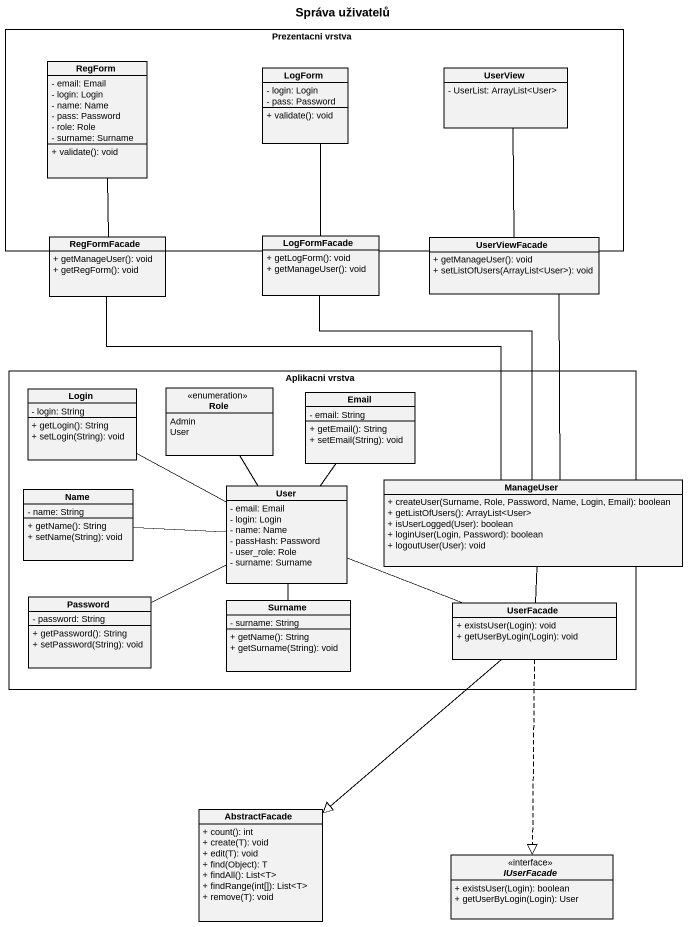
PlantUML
@startuml
title Správa uživatelů
hide circle
hide empty members
skinparam classAttributeIconSize 0
rectangle "Prezentacni vrstva" as Prezentacni_vrstva {
  class RegForm {
    - email: Email
    - login: Login
    - name: Name
    - pass: Password
    - role: Role
    - surname: Surname
    + validate(): void
  }
  class LogForm {
    - login: Login
    - pass: Password
    + validate(): void
  }
  class UserView {
    - UserList: ArrayList<User>
  }
}
class RegFormFacade {
  + getManageUser(): void
  + getRegForm(): void
}
class LogFormFacade {
  + getLogForm(): void
  + getManageUser(): void
}
class UserViewFacade {
  + getManageUser(): void
  + setListOfUsers(ArrayList<User>): void
}
rectangle "Aplikacni vrstva" as Aplikacni_vrstva {
  class Login {
    - login: String
    + getLogin(): String
    + setLogin(String): void
  }
  enum Role {
    Admin
    User
  }
  class Email {
    - email: String
    + getEmail(): String
    + setEmail(String): void
  }
  class Name {
    - name: String
    + getName(): String
    + setName(String): void
  }
  class User {
    - email: Email
    - login: Login
    - name: Name
    - passHash: Password
    - user_role: Role
    - surname: Surname
  }
  class Password {
    - password: String
    + getPassword(): String
    + setPassword(String): void
  }
  class Surname {
    - surname: String
    + getName(): String
    + getSurname(String): void
  }
  class UserFacade {
    + existsUser(Login): void
    + getUserByLogin(Login): void
  }
}
class ManageUser {
  + createUser(Surname, Role, Password, Name, Login, Email): boolean
  + getListOfUsers(): ArrayList<User>
  + isUserLogged(User): boolean
  + loginUser(Login, Password): boolean
  + logoutUser(User): void
}
class AbstractFacade {
  + count(): int
  + create(T): void
  + edit(T): void
  + find(Object): T
  + findAll(): List<T>
  + findRange(int[]): List<T>
  + remove(T): void
}
interface IUserFacade <<interface>> {
  + existsUser(Login): boolean
  + getUserByLogin(Login): User
}
RegFormFacade -up- RegForm
LogFormFacade -up- LogForm
UserViewFacade -up- UserView
Role -- User
Email -- User
User -left- Login
User -left- Name
User -- Surname
ManageUser -up- RegFormFacade
ManageUser -up- LogFormFacade
ManageUser -up- UserViewFacade
ManageUser -- UserFacade
Password -right- User
UserFacade -left- User
UserFacade --|> AbstractFacade
UserFacade ..|> IUserFacade
@enduml
